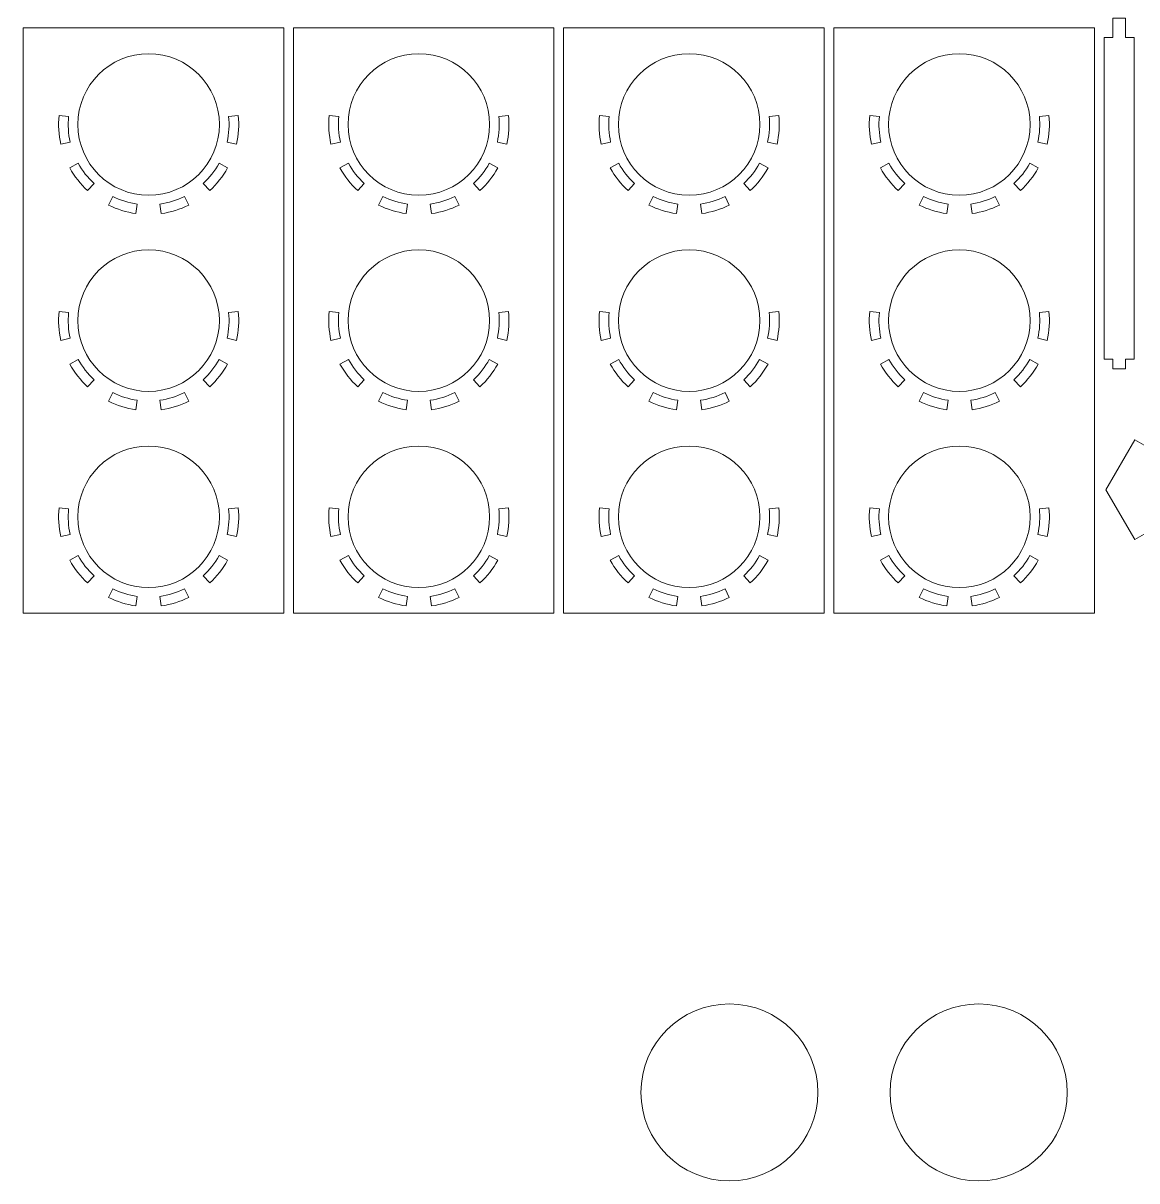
# Model space of a CAD drawing. Header units: millimetres. Extents: x -297 to 399, y -331 to 222.
# Drawn here: x -297 to 49.2, y -330.8 to 29.1 of the extents above; entities that cross this region are included whole.
import ezdxf

# ---------------------------------------------------------------- set-up
doc = ezdxf.new("R2010")
doc.units = ezdxf.units.MM
doc.header["$MEASUREMENT"] = 0
doc.layers.add('Layer 1', color=7, linetype='Continuous')

msp = doc.modelspace()

# ---------------------------------------------------------------- linework, layer by layer
at = {"layer": 'Layer 1', "color": 240, "lineweight": 20}
msp.add_ellipse((-77.4699, -303.3381), major_axis=(0, 27.5), ratio=1, dxfattribs=at)
at = {"layer": 'Layer 1', "color": 2, "lineweight": 20}
msp.add_ellipse((0, -303.3381), major_axis=(0, 27.5), ratio=1, dxfattribs=at)
at = {"layer": 'Layer 1', "color": 250, "lineweight": 20}
for points, knots in [([(48.3552, -75.3594), (48.3552, -75.3594), (48.3552, 24.6406), (48.3552, 24.6406), (48.3552, 24.6406), (48.3552, 24.6406), (45.6762, 24.6406), (45.6762, 24.6406), (45.6762, 24.6406), (45.6762, 24.6406), (45.6762, 30.6406), (45.6762, 30.6406), (45.6762, 30.6406), (45.6762, 30.6406), (41.6762, 30.6406), (41.6762, 30.6406), (41.6762, 30.6406), (41.6762, 30.6406), (41.6762, 24.6406), (41.6762, 24.6406), (41.6762, 24.6406), (41.6762, 24.6406), (38.9972, 24.6406), (38.9972, 24.6406), (38.9972, 24.6406), (38.9972, 24.6406), (38.9972, -75.3594), (38.9972, -75.3594), (38.9972, -75.3594), (38.9972, -75.3594), (41.6762, -75.3594), (41.6762, -75.3594), (41.6762, -75.3594), (41.6762, -75.3594), (41.6762, -78.3594), (41.6762, -78.3594), (41.6762, -78.3594), (41.6762, -78.3594), (45.6762, -78.3594), (45.6762, -78.3594), (45.6762, -78.3594), (45.6762, -78.3594), (45.6762, -75.3594), (45.6762, -75.3594), (45.6762, -75.3594), (45.6762, -75.3594), (48.3552, -75.3594), (48.3552, -75.3594)], [0, 0, 0, 0, 0.07692308, 0.07692308, 0.07692308, 0.07692308, 0.15384615, 0.15384615, 0.15384615, 0.15384615, 0.23076923, 0.23076923, 0.23076923, 0.23076923, 0.30769231, 0.30769231, 0.30769231, 0.30769231, 0.38461538, 0.38461538, 0.38461538, 0.38461538, 0.46153846, 0.46153846, 0.46153846, 0.46153846, 0.53846154, 0.53846154, 0.53846154, 0.53846154, 0.61538462, 0.61538462, 0.61538462, 0.61538462, 0.69230769, 0.69230769, 0.69230769, 0.69230769, 0.76923077, 0.76923077, 0.76923077, 0.76923077, 0.84615385, 0.84615385, 0.84615385, 0.84615385, 1, 1, 1, 1]), ([(-297.0028, 27.6406), (-297.0028, 27.6406), (-297.0028, -154.3594), (-297.0028, -154.3594), (-297.0028, -154.3594), (-297.0028, -154.3594), (-216.0028, -154.3594), (-216.0028, -154.3594), (-216.0028, -154.3594), (-216.0028, -154.3594), (-216.0028, 27.6406), (-216.0028, 27.6406), (-216.0028, 27.6406), (-216.0028, 27.6406), (-297.0028, 27.6406), (-297.0028, 27.6406)], [0, 0, 0, 0, 0.2, 0.2, 0.2, 0.2, 0.4, 0.4, 0.4, 0.4, 0.6, 0.6, 0.6, 0.6, 1, 1, 1, 1]), ([(-213.0028, 27.6406), (-213.0028, 27.6406), (-213.0028, -154.3594), (-213.0028, -154.3594), (-213.0028, -154.3594), (-213.0028, -154.3594), (-132.0028, -154.3594), (-132.0028, -154.3594), (-132.0028, -154.3594), (-132.0028, -154.3594), (-132.0028, 27.6406), (-132.0028, 27.6406), (-132.0028, 27.6406), (-132.0028, 27.6406), (-213.0028, 27.6406), (-213.0028, 27.6406)], [0, 0, 0, 0, 0.2, 0.2, 0.2, 0.2, 0.4, 0.4, 0.4, 0.4, 0.6, 0.6, 0.6, 0.6, 1, 1, 1, 1]), ([(-129.0028, 27.6406), (-129.0028, 27.6406), (-129.0028, -154.3594), (-129.0028, -154.3594), (-129.0028, -154.3594), (-129.0028, -154.3594), (-48.0028, -154.3594), (-48.0028, -154.3594), (-48.0028, -154.3594), (-48.0028, -154.3594), (-48.0028, 27.6406), (-48.0028, 27.6406), (-48.0028, 27.6406), (-48.0028, 27.6406), (-129.0028, 27.6406), (-129.0028, 27.6406)], [0, 0, 0, 0, 0.2, 0.2, 0.2, 0.2, 0.4, 0.4, 0.4, 0.4, 0.6, 0.6, 0.6, 0.6, 1, 1, 1, 1]), ([(-45.0028, 27.6406), (-45.0028, 27.6406), (-45.0028, -154.3594), (-45.0028, -154.3594), (-45.0028, -154.3594), (-45.0028, -154.3594), (35.9972, -154.3594), (35.9972, -154.3594), (35.9972, -154.3594), (35.9972, -154.3594), (35.9972, 27.6406), (35.9972, 27.6406), (35.9972, 27.6406), (35.9972, 27.6406), (-45.0028, 27.6406), (-45.0028, 27.6406)], [0, 0, 0, 0, 0.2, 0.2, 0.2, 0.2, 0.4, 0.4, 0.4, 0.4, 0.6, 0.6, 0.6, 0.6, 1, 1, 1, 1]), ([(-258.0029, -24.3594), (-270.1531, -24.3594), (-280.0028, -14.5096), (-280.0028, -2.3593), (-280.0028, -2.3593), (-280.0028, 9.7909), (-270.153, 19.6406), (-258.0028, 19.6406), (-258.0028, 19.6406), (-245.8525, 19.6406), (-236.0028, 9.7909), (-236.0028, -2.3595), (-236.0028, -2.3595), (-236.0029, -14.5098), (-245.8526, -24.3594), (-258.0029, -24.3594)], [0, 0, 0, 0, 0.2, 0.2, 0.2, 0.2, 0.4, 0.4, 0.4, 0.4, 0.6, 0.6, 0.6, 0.6, 1, 1, 1, 1]), ([(-174.0029, -24.3594), (-186.1531, -24.3594), (-196.0028, -14.5096), (-196.0028, -2.3593), (-196.0028, -2.3593), (-196.0028, 9.7909), (-186.153, 19.6406), (-174.0028, 19.6406), (-174.0028, 19.6406), (-161.8525, 19.6406), (-152.0028, 9.7909), (-152.0028, -2.3595), (-152.0028, -2.3595), (-152.0029, -14.5098), (-161.8526, -24.3594), (-174.0029, -24.3594)], [0, 0, 0, 0, 0.2, 0.2, 0.2, 0.2, 0.4, 0.4, 0.4, 0.4, 0.6, 0.6, 0.6, 0.6, 1, 1, 1, 1]), ([(-90.0029, -24.3594), (-102.1531, -24.3594), (-112.0028, -14.5096), (-112.0028, -2.3593), (-112.0028, -2.3593), (-112.0028, 9.7909), (-102.153, 19.6406), (-90.0028, 19.6406), (-90.0028, 19.6406), (-77.8525, 19.6406), (-68.0028, 9.7909), (-68.0028, -2.3595), (-68.0028, -2.3595), (-68.0029, -14.5098), (-77.8526, -24.3594), (-90.0029, -24.3594)], [0, 0, 0, 0, 0.2, 0.2, 0.2, 0.2, 0.4, 0.4, 0.4, 0.4, 0.6, 0.6, 0.6, 0.6, 1, 1, 1, 1]), ([(-6.0029, -24.3594), (-18.1531, -24.3594), (-28.0028, -14.5096), (-28.0028, -2.3593), (-28.0028, -2.3593), (-28.0028, 9.7909), (-18.153, 19.6406), (-6.0028, 19.6406), (-6.0028, 19.6406), (6.1475, 19.6406), (15.9972, 9.7909), (15.9972, -2.3595), (15.9972, -2.3595), (15.9971, -14.5098), (6.1474, -24.3594), (-6.0029, -24.3594)], [0, 0, 0, 0, 0.2, 0.2, 0.2, 0.2, 0.4, 0.4, 0.4, 0.4, 0.6, 0.6, 0.6, 0.6, 1, 1, 1, 1]), ([(-282.3936, -7.8448), (-282.3936, -7.8448), (-285.3205, -8.503), (-285.3205, -8.503), (-285.3205, -8.503), (-285.9801, -5.5702), (-286.1631, -2.5504), (-285.8624, 0.4406), (-285.8624, 0.4406), (-285.8624, 0.4406), (-282.8775, 0.1406), (-282.8775, 0.1406), (-282.8775, 0.1406), (-283.1459, -2.5299), (-282.9825, -5.2262), (-282.3936, -7.8448)], [0, 0, 0, 0, 0.2, 0.2, 0.2, 0.2, 0.4, 0.4, 0.4, 0.4, 0.6, 0.6, 0.6, 0.6, 1, 1, 1, 1]), ([(-233.612, -7.8448), (-233.0231, -5.2262), (-232.8597, -2.53), (-233.1281, 0.1406), (-233.1281, 0.1406), (-233.1281, 0.1406), (-230.1431, 0.4405), (-230.1431, 0.4405), (-230.1431, 0.4405), (-229.8426, -2.5505), (-230.0256, -5.5703), (-230.6851, -8.503), (-230.6851, -8.503), (-230.6851, -8.503), (-233.612, -7.8448), (-233.612, -7.8448)], [0, 0, 0, 0, 0.2, 0.2, 0.2, 0.2, 0.4, 0.4, 0.4, 0.4, 0.6, 0.6, 0.6, 0.6, 1, 1, 1, 1]), ([(-198.3936, -7.8448), (-198.3936, -7.8448), (-201.3205, -8.503), (-201.3205, -8.503), (-201.3205, -8.503), (-201.9801, -5.5702), (-202.1631, -2.5504), (-201.8624, 0.4406), (-201.8624, 0.4406), (-201.8624, 0.4406), (-198.8775, 0.1406), (-198.8775, 0.1406), (-198.8775, 0.1406), (-199.1459, -2.5299), (-198.9825, -5.2262), (-198.3936, -7.8448)], [0, 0, 0, 0, 0.2, 0.2, 0.2, 0.2, 0.4, 0.4, 0.4, 0.4, 0.6, 0.6, 0.6, 0.6, 1, 1, 1, 1]), ([(-149.612, -7.8448), (-149.0231, -5.2262), (-148.8597, -2.53), (-149.1281, 0.1406), (-149.1281, 0.1406), (-149.1281, 0.1406), (-146.1431, 0.4405), (-146.1431, 0.4405), (-146.1431, 0.4405), (-145.8426, -2.5505), (-146.0256, -5.5703), (-146.6851, -8.503), (-146.6851, -8.503), (-146.6851, -8.503), (-149.612, -7.8448), (-149.612, -7.8448)], [0, 0, 0, 0, 0.2, 0.2, 0.2, 0.2, 0.4, 0.4, 0.4, 0.4, 0.6, 0.6, 0.6, 0.6, 1, 1, 1, 1]), ([(-114.3936, -7.8448), (-114.3936, -7.8448), (-117.3205, -8.503), (-117.3205, -8.503), (-117.3205, -8.503), (-117.9801, -5.5702), (-118.1631, -2.5504), (-117.8624, 0.4406), (-117.8624, 0.4406), (-117.8624, 0.4406), (-114.8775, 0.1406), (-114.8775, 0.1406), (-114.8775, 0.1406), (-115.1459, -2.5299), (-114.9825, -5.2262), (-114.3936, -7.8448)], [0, 0, 0, 0, 0.2, 0.2, 0.2, 0.2, 0.4, 0.4, 0.4, 0.4, 0.6, 0.6, 0.6, 0.6, 1, 1, 1, 1]), ([(-65.612, -7.8448), (-65.0231, -5.2262), (-64.8597, -2.53), (-65.1281, 0.1406), (-65.1281, 0.1406), (-65.1281, 0.1406), (-62.1431, 0.4405), (-62.1431, 0.4405), (-62.1431, 0.4405), (-61.8426, -2.5505), (-62.0256, -5.5703), (-62.6851, -8.503), (-62.6851, -8.503), (-62.6851, -8.503), (-65.612, -7.8448), (-65.612, -7.8448)], [0, 0, 0, 0, 0.2, 0.2, 0.2, 0.2, 0.4, 0.4, 0.4, 0.4, 0.6, 0.6, 0.6, 0.6, 1, 1, 1, 1]), ([(-30.3936, -7.8448), (-30.3936, -7.8448), (-33.3205, -8.503), (-33.3205, -8.503), (-33.3205, -8.503), (-33.9801, -5.5702), (-34.1631, -2.5504), (-33.8624, 0.4406), (-33.8624, 0.4406), (-33.8624, 0.4406), (-30.8775, 0.1406), (-30.8775, 0.1406), (-30.8775, 0.1406), (-31.1459, -2.5299), (-30.9825, -5.2262), (-30.3936, -7.8448)], [0, 0, 0, 0, 0.2, 0.2, 0.2, 0.2, 0.4, 0.4, 0.4, 0.4, 0.6, 0.6, 0.6, 0.6, 1, 1, 1, 1]), ([(18.388, -7.8448), (18.9769, -5.2262), (19.1403, -2.53), (18.8719, 0.1406), (18.8719, 0.1406), (18.8719, 0.1406), (21.8569, 0.4405), (21.8569, 0.4405), (21.8569, 0.4405), (22.1574, -2.5505), (21.9744, -5.5703), (21.3149, -8.503), (21.3149, -8.503), (21.3149, -8.503), (18.388, -7.8448), (18.388, -7.8448)], [0, 0, 0, 0, 0.2, 0.2, 0.2, 0.2, 0.4, 0.4, 0.4, 0.4, 0.6, 0.6, 0.6, 0.6, 1, 1, 1, 1]), ([(-276.9957, -22.9329), (-279.2045, -20.8938), (-281.0705, -18.5124), (-282.522, -15.8801), (-282.522, -15.8801), (-282.522, -15.8801), (-279.8949, -14.4314), (-279.8949, -14.4314), (-279.8949, -14.4314), (-278.5989, -16.7817), (-276.9329, -18.908), (-274.9608, -20.7286), (-274.9608, -20.7286), (-274.9608, -20.7286), (-276.9957, -22.9329), (-276.9957, -22.9329)], [0, 0, 0, 0, 0.2, 0.2, 0.2, 0.2, 0.4, 0.4, 0.4, 0.4, 0.6, 0.6, 0.6, 0.6, 1, 1, 1, 1]), ([(-239.0099, -22.9329), (-239.0099, -22.9329), (-241.0448, -20.7286), (-241.0448, -20.7286), (-241.0448, -20.7286), (-239.0727, -18.908), (-237.4067, -16.7817), (-236.1107, -14.4314), (-236.1107, -14.4314), (-236.1107, -14.4314), (-233.4836, -15.8801), (-233.4836, -15.8801), (-233.4836, -15.8801), (-234.9351, -18.5124), (-236.8011, -20.8938), (-239.0099, -22.9329)], [0, 0, 0, 0, 0.2, 0.2, 0.2, 0.2, 0.4, 0.4, 0.4, 0.4, 0.6, 0.6, 0.6, 0.6, 1, 1, 1, 1]), ([(-192.9957, -22.9329), (-195.2045, -20.8938), (-197.0705, -18.5124), (-198.522, -15.8801), (-198.522, -15.8801), (-198.522, -15.8801), (-195.8949, -14.4314), (-195.8949, -14.4314), (-195.8949, -14.4314), (-194.5989, -16.7817), (-192.9329, -18.908), (-190.9608, -20.7286), (-190.9608, -20.7286), (-190.9608, -20.7286), (-192.9957, -22.9329), (-192.9957, -22.9329)], [0, 0, 0, 0, 0.2, 0.2, 0.2, 0.2, 0.4, 0.4, 0.4, 0.4, 0.6, 0.6, 0.6, 0.6, 1, 1, 1, 1]), ([(-155.0099, -22.9329), (-155.0099, -22.9329), (-157.0448, -20.7286), (-157.0448, -20.7286), (-157.0448, -20.7286), (-155.0727, -18.908), (-153.4067, -16.7817), (-152.1107, -14.4314), (-152.1107, -14.4314), (-152.1107, -14.4314), (-149.4836, -15.8801), (-149.4836, -15.8801), (-149.4836, -15.8801), (-150.9351, -18.5124), (-152.8011, -20.8938), (-155.0099, -22.9329)], [0, 0, 0, 0, 0.2, 0.2, 0.2, 0.2, 0.4, 0.4, 0.4, 0.4, 0.6, 0.6, 0.6, 0.6, 1, 1, 1, 1]), ([(-108.9957, -22.9329), (-111.2045, -20.8938), (-113.0705, -18.5124), (-114.522, -15.8801), (-114.522, -15.8801), (-114.522, -15.8801), (-111.8949, -14.4314), (-111.8949, -14.4314), (-111.8949, -14.4314), (-110.5989, -16.7817), (-108.9329, -18.908), (-106.9608, -20.7286), (-106.9608, -20.7286), (-106.9608, -20.7286), (-108.9957, -22.9329), (-108.9957, -22.9329)], [0, 0, 0, 0, 0.2, 0.2, 0.2, 0.2, 0.4, 0.4, 0.4, 0.4, 0.6, 0.6, 0.6, 0.6, 1, 1, 1, 1]), ([(-71.0099, -22.9329), (-71.0099, -22.9329), (-73.0448, -20.7286), (-73.0448, -20.7286), (-73.0448, -20.7286), (-71.0727, -18.908), (-69.4067, -16.7817), (-68.1107, -14.4314), (-68.1107, -14.4314), (-68.1107, -14.4314), (-65.4836, -15.8801), (-65.4836, -15.8801), (-65.4836, -15.8801), (-66.9351, -18.5124), (-68.8011, -20.8938), (-71.0099, -22.9329)], [0, 0, 0, 0, 0.2, 0.2, 0.2, 0.2, 0.4, 0.4, 0.4, 0.4, 0.6, 0.6, 0.6, 0.6, 1, 1, 1, 1]), ([(-24.9957, -22.9329), (-27.2045, -20.8938), (-29.0705, -18.5124), (-30.522, -15.8801), (-30.522, -15.8801), (-30.522, -15.8801), (-27.8949, -14.4314), (-27.8949, -14.4314), (-27.8949, -14.4314), (-26.5989, -16.7817), (-24.9329, -18.908), (-22.9608, -20.7286), (-22.9608, -20.7286), (-22.9608, -20.7286), (-24.9957, -22.9329), (-24.9957, -22.9329)], [0, 0, 0, 0, 0.2, 0.2, 0.2, 0.2, 0.4, 0.4, 0.4, 0.4, 0.6, 0.6, 0.6, 0.6, 1, 1, 1, 1]), ([(12.9901, -22.9329), (12.9901, -22.9329), (10.9552, -20.7286), (10.9552, -20.7286), (10.9552, -20.7286), (12.9273, -18.908), (14.5933, -16.7817), (15.8893, -14.4314), (15.8893, -14.4314), (15.8893, -14.4314), (18.5164, -15.8801), (18.5164, -15.8801), (18.5164, -15.8801), (17.0649, -18.5124), (15.1989, -20.8938), (12.9901, -22.9329)], [0, 0, 0, 0, 0.2, 0.2, 0.2, 0.2, 0.4, 0.4, 0.4, 0.4, 0.6, 0.6, 0.6, 0.6, 1, 1, 1, 1]), ([(-261.9478, -30.0801), (-264.9239, -29.6566), (-267.8123, -28.7566), (-270.5022, -27.4147), (-270.5022, -27.4147), (-270.5022, -27.4147), (-269.163, -24.7302), (-269.163, -24.7302), (-269.163, -24.7302), (-266.7613, -25.9283), (-264.1823, -26.7319), (-261.5251, -27.11), (-261.5251, -27.11), (-261.5251, -27.11), (-261.9478, -30.0801), (-261.9478, -30.0801)], [0, 0, 0, 0, 0.2, 0.2, 0.2, 0.2, 0.4, 0.4, 0.4, 0.4, 0.6, 0.6, 0.6, 0.6, 1, 1, 1, 1]), ([(-245.5034, -27.4147), (-248.1933, -28.7566), (-251.0817, -29.6566), (-254.0578, -30.0801), (-254.0578, -30.0801), (-254.0578, -30.0801), (-254.4805, -27.11), (-254.4805, -27.11), (-254.4805, -27.11), (-251.8233, -26.7319), (-249.2443, -25.9283), (-246.8426, -24.7302), (-246.8426, -24.7302), (-246.8426, -24.7302), (-245.5034, -27.4147), (-245.5034, -27.4147)], [0, 0, 0, 0, 0.2, 0.2, 0.2, 0.2, 0.4, 0.4, 0.4, 0.4, 0.6, 0.6, 0.6, 0.6, 1, 1, 1, 1]), ([(-177.9478, -30.0801), (-180.9239, -29.6566), (-183.8123, -28.7566), (-186.5022, -27.4147), (-186.5022, -27.4147), (-186.5022, -27.4147), (-185.163, -24.7302), (-185.163, -24.7302), (-185.163, -24.7302), (-182.7613, -25.9283), (-180.1823, -26.7319), (-177.5251, -27.11), (-177.5251, -27.11), (-177.5251, -27.11), (-177.9478, -30.0801), (-177.9478, -30.0801)], [0, 0, 0, 0, 0.2, 0.2, 0.2, 0.2, 0.4, 0.4, 0.4, 0.4, 0.6, 0.6, 0.6, 0.6, 1, 1, 1, 1]), ([(-161.5034, -27.4147), (-164.1933, -28.7566), (-167.0817, -29.6566), (-170.0578, -30.0801), (-170.0578, -30.0801), (-170.0578, -30.0801), (-170.4805, -27.11), (-170.4805, -27.11), (-170.4805, -27.11), (-167.8233, -26.7319), (-165.2443, -25.9283), (-162.8426, -24.7302), (-162.8426, -24.7302), (-162.8426, -24.7302), (-161.5034, -27.4147), (-161.5034, -27.4147)], [0, 0, 0, 0, 0.2, 0.2, 0.2, 0.2, 0.4, 0.4, 0.4, 0.4, 0.6, 0.6, 0.6, 0.6, 1, 1, 1, 1]), ([(-93.9478, -30.0801), (-96.9239, -29.6566), (-99.8123, -28.7566), (-102.5022, -27.4147), (-102.5022, -27.4147), (-102.5022, -27.4147), (-101.163, -24.7302), (-101.163, -24.7302), (-101.163, -24.7302), (-98.7613, -25.9283), (-96.1823, -26.7319), (-93.5251, -27.11), (-93.5251, -27.11), (-93.5251, -27.11), (-93.9478, -30.0801), (-93.9478, -30.0801)], [0, 0, 0, 0, 0.2, 0.2, 0.2, 0.2, 0.4, 0.4, 0.4, 0.4, 0.6, 0.6, 0.6, 0.6, 1, 1, 1, 1]), ([(-77.5034, -27.4147), (-80.1933, -28.7566), (-83.0817, -29.6566), (-86.0578, -30.0801), (-86.0578, -30.0801), (-86.0578, -30.0801), (-86.4805, -27.11), (-86.4805, -27.11), (-86.4805, -27.11), (-83.8233, -26.7319), (-81.2443, -25.9283), (-78.8426, -24.7302), (-78.8426, -24.7302), (-78.8426, -24.7302), (-77.5034, -27.4147), (-77.5034, -27.4147)], [0, 0, 0, 0, 0.2, 0.2, 0.2, 0.2, 0.4, 0.4, 0.4, 0.4, 0.6, 0.6, 0.6, 0.6, 1, 1, 1, 1]), ([(-9.9478, -30.0801), (-12.9239, -29.6566), (-15.8123, -28.7566), (-18.5022, -27.4147), (-18.5022, -27.4147), (-18.5022, -27.4147), (-17.163, -24.7302), (-17.163, -24.7302), (-17.163, -24.7302), (-14.7613, -25.9283), (-12.1823, -26.7319), (-9.5251, -27.11), (-9.5251, -27.11), (-9.5251, -27.11), (-9.9478, -30.0801), (-9.9478, -30.0801)], [0, 0, 0, 0, 0.2, 0.2, 0.2, 0.2, 0.4, 0.4, 0.4, 0.4, 0.6, 0.6, 0.6, 0.6, 1, 1, 1, 1]), ([(6.4966, -27.4147), (3.8067, -28.7566), (0.9183, -29.6566), (-2.0578, -30.0801), (-2.0578, -30.0801), (-2.0578, -30.0801), (-2.4805, -27.11), (-2.4805, -27.11), (-2.4805, -27.11), (0.1767, -26.7319), (2.7557, -25.9283), (5.1574, -24.7302), (5.1574, -24.7302), (5.1574, -24.7302), (6.4966, -27.4147), (6.4966, -27.4147)], [0, 0, 0, 0, 0.2, 0.2, 0.2, 0.2, 0.4, 0.4, 0.4, 0.4, 0.6, 0.6, 0.6, 0.6, 1, 1, 1, 1]), ([(-280.0028, -63.3593), (-280.0028, -51.2091), (-270.153, -41.3594), (-258.0028, -41.3594), (-258.0028, -41.3594), (-245.8525, -41.3594), (-236.0028, -51.2091), (-236.0028, -63.3595), (-236.0028, -63.3595), (-236.0029, -75.5098), (-245.8526, -85.3594), (-258.0029, -85.3594), (-258.0029, -85.3594), (-270.1531, -85.3594), (-280.0028, -75.5096), (-280.0028, -63.3593)], [0, 0, 0, 0, 0.2, 0.2, 0.2, 0.2, 0.4, 0.4, 0.4, 0.4, 0.6, 0.6, 0.6, 0.6, 1, 1, 1, 1]), ([(-196.0028, -63.3593), (-196.0028, -51.2091), (-186.153, -41.3594), (-174.0028, -41.3594), (-174.0028, -41.3594), (-161.8525, -41.3594), (-152.0028, -51.2091), (-152.0028, -63.3595), (-152.0028, -63.3595), (-152.0029, -75.5098), (-161.8526, -85.3594), (-174.0029, -85.3594), (-174.0029, -85.3594), (-186.1531, -85.3594), (-196.0028, -75.5096), (-196.0028, -63.3593)], [0, 0, 0, 0, 0.2, 0.2, 0.2, 0.2, 0.4, 0.4, 0.4, 0.4, 0.6, 0.6, 0.6, 0.6, 1, 1, 1, 1]), ([(-112.0028, -63.3593), (-112.0028, -51.2091), (-102.153, -41.3594), (-90.0028, -41.3594), (-90.0028, -41.3594), (-77.8525, -41.3594), (-68.0028, -51.2091), (-68.0028, -63.3595), (-68.0028, -63.3595), (-68.0029, -75.5098), (-77.8526, -85.3594), (-90.0029, -85.3594), (-90.0029, -85.3594), (-102.1531, -85.3594), (-112.0028, -75.5096), (-112.0028, -63.3593)], [0, 0, 0, 0, 0.2, 0.2, 0.2, 0.2, 0.4, 0.4, 0.4, 0.4, 0.6, 0.6, 0.6, 0.6, 1, 1, 1, 1]), ([(-28.0028, -63.3593), (-28.0028, -51.2091), (-18.153, -41.3594), (-6.0028, -41.3594), (-6.0028, -41.3594), (6.1475, -41.3594), (15.9972, -51.2091), (15.9972, -63.3595), (15.9972, -63.3595), (15.9971, -75.5098), (6.1474, -85.3594), (-6.0029, -85.3594), (-6.0029, -85.3594), (-18.1531, -85.3594), (-28.0028, -75.5096), (-28.0028, -63.3593)], [0, 0, 0, 0, 0.2, 0.2, 0.2, 0.2, 0.4, 0.4, 0.4, 0.4, 0.6, 0.6, 0.6, 0.6, 1, 1, 1, 1]), ([(-285.8624, -60.5594), (-285.8624, -60.5594), (-282.8775, -60.8594), (-282.8775, -60.8594), (-282.8775, -60.8594), (-283.1459, -63.5299), (-282.9825, -66.2262), (-282.3936, -68.8448), (-282.3936, -68.8448), (-282.3936, -68.8448), (-285.3205, -69.503), (-285.3205, -69.503), (-285.3205, -69.503), (-285.9801, -66.5702), (-286.1631, -63.5504), (-285.8624, -60.5594)], [0, 0, 0, 0, 0.2, 0.2, 0.2, 0.2, 0.4, 0.4, 0.4, 0.4, 0.6, 0.6, 0.6, 0.6, 1, 1, 1, 1]), ([(-233.612, -68.8448), (-233.0231, -66.2262), (-232.8597, -63.53), (-233.1281, -60.8594), (-233.1281, -60.8594), (-233.1281, -60.8594), (-230.1431, -60.5595), (-230.1431, -60.5595), (-230.1431, -60.5595), (-229.8426, -63.5505), (-230.0256, -66.5703), (-230.6851, -69.503), (-230.6851, -69.503), (-230.6851, -69.503), (-233.612, -68.8448), (-233.612, -68.8448)], [0, 0, 0, 0, 0.2, 0.2, 0.2, 0.2, 0.4, 0.4, 0.4, 0.4, 0.6, 0.6, 0.6, 0.6, 1, 1, 1, 1]), ([(-201.8624, -60.5594), (-201.8624, -60.5594), (-198.8775, -60.8594), (-198.8775, -60.8594), (-198.8775, -60.8594), (-199.1459, -63.5299), (-198.9825, -66.2262), (-198.3936, -68.8448), (-198.3936, -68.8448), (-198.3936, -68.8448), (-201.3205, -69.503), (-201.3205, -69.503), (-201.3205, -69.503), (-201.9801, -66.5702), (-202.1631, -63.5504), (-201.8624, -60.5594)], [0, 0, 0, 0, 0.2, 0.2, 0.2, 0.2, 0.4, 0.4, 0.4, 0.4, 0.6, 0.6, 0.6, 0.6, 1, 1, 1, 1]), ([(-149.612, -68.8448), (-149.0231, -66.2262), (-148.8597, -63.53), (-149.1281, -60.8594), (-149.1281, -60.8594), (-149.1281, -60.8594), (-146.1431, -60.5595), (-146.1431, -60.5595), (-146.1431, -60.5595), (-145.8426, -63.5505), (-146.0256, -66.5703), (-146.6851, -69.503), (-146.6851, -69.503), (-146.6851, -69.503), (-149.612, -68.8448), (-149.612, -68.8448)], [0, 0, 0, 0, 0.2, 0.2, 0.2, 0.2, 0.4, 0.4, 0.4, 0.4, 0.6, 0.6, 0.6, 0.6, 1, 1, 1, 1]), ([(-117.8624, -60.5594), (-117.8624, -60.5594), (-114.8775, -60.8594), (-114.8775, -60.8594), (-114.8775, -60.8594), (-115.1459, -63.5299), (-114.9825, -66.2262), (-114.3936, -68.8448), (-114.3936, -68.8448), (-114.3936, -68.8448), (-117.3205, -69.503), (-117.3205, -69.503), (-117.3205, -69.503), (-117.9801, -66.5702), (-118.1631, -63.5504), (-117.8624, -60.5594)], [0, 0, 0, 0, 0.2, 0.2, 0.2, 0.2, 0.4, 0.4, 0.4, 0.4, 0.6, 0.6, 0.6, 0.6, 1, 1, 1, 1]), ([(-65.612, -68.8448), (-65.0231, -66.2262), (-64.8597, -63.53), (-65.1281, -60.8594), (-65.1281, -60.8594), (-65.1281, -60.8594), (-62.1431, -60.5595), (-62.1431, -60.5595), (-62.1431, -60.5595), (-61.8426, -63.5505), (-62.0256, -66.5703), (-62.6851, -69.503), (-62.6851, -69.503), (-62.6851, -69.503), (-65.612, -68.8448), (-65.612, -68.8448)], [0, 0, 0, 0, 0.2, 0.2, 0.2, 0.2, 0.4, 0.4, 0.4, 0.4, 0.6, 0.6, 0.6, 0.6, 1, 1, 1, 1]), ([(-33.8624, -60.5594), (-33.8624, -60.5594), (-30.8775, -60.8594), (-30.8775, -60.8594), (-30.8775, -60.8594), (-31.1459, -63.5299), (-30.9825, -66.2262), (-30.3936, -68.8448), (-30.3936, -68.8448), (-30.3936, -68.8448), (-33.3205, -69.503), (-33.3205, -69.503), (-33.3205, -69.503), (-33.9801, -66.5702), (-34.1631, -63.5504), (-33.8624, -60.5594)], [0, 0, 0, 0, 0.2, 0.2, 0.2, 0.2, 0.4, 0.4, 0.4, 0.4, 0.6, 0.6, 0.6, 0.6, 1, 1, 1, 1]), ([(18.388, -68.8448), (18.9769, -66.2262), (19.1403, -63.53), (18.8719, -60.8594), (18.8719, -60.8594), (18.8719, -60.8594), (21.8569, -60.5595), (21.8569, -60.5595), (21.8569, -60.5595), (22.1574, -63.5505), (21.9744, -66.5703), (21.3149, -69.503), (21.3149, -69.503), (21.3149, -69.503), (18.388, -68.8448), (18.388, -68.8448)], [0, 0, 0, 0, 0.2, 0.2, 0.2, 0.2, 0.4, 0.4, 0.4, 0.4, 0.6, 0.6, 0.6, 0.6, 1, 1, 1, 1]), ([(-282.522, -76.8801), (-282.522, -76.8801), (-279.8949, -75.4314), (-279.8949, -75.4314), (-279.8949, -75.4314), (-278.5989, -77.7817), (-276.9329, -79.908), (-274.9608, -81.7286), (-274.9608, -81.7286), (-274.9608, -81.7286), (-276.9957, -83.9329), (-276.9957, -83.9329), (-276.9957, -83.9329), (-279.2045, -81.8938), (-281.0705, -79.5124), (-282.522, -76.8801)], [0, 0, 0, 0, 0.2, 0.2, 0.2, 0.2, 0.4, 0.4, 0.4, 0.4, 0.6, 0.6, 0.6, 0.6, 1, 1, 1, 1]), ([(-239.0099, -83.9329), (-239.0099, -83.9329), (-241.0448, -81.7286), (-241.0448, -81.7286), (-241.0448, -81.7286), (-239.0727, -79.908), (-237.4067, -77.7817), (-236.1107, -75.4314), (-236.1107, -75.4314), (-236.1107, -75.4314), (-233.4836, -76.8801), (-233.4836, -76.8801), (-233.4836, -76.8801), (-234.9351, -79.5124), (-236.8011, -81.8938), (-239.0099, -83.9329)], [0, 0, 0, 0, 0.2, 0.2, 0.2, 0.2, 0.4, 0.4, 0.4, 0.4, 0.6, 0.6, 0.6, 0.6, 1, 1, 1, 1]), ([(-198.522, -76.8801), (-198.522, -76.8801), (-195.8949, -75.4314), (-195.8949, -75.4314), (-195.8949, -75.4314), (-194.5989, -77.7817), (-192.9329, -79.908), (-190.9608, -81.7286), (-190.9608, -81.7286), (-190.9608, -81.7286), (-192.9957, -83.9329), (-192.9957, -83.9329), (-192.9957, -83.9329), (-195.2045, -81.8938), (-197.0705, -79.5124), (-198.522, -76.8801)], [0, 0, 0, 0, 0.2, 0.2, 0.2, 0.2, 0.4, 0.4, 0.4, 0.4, 0.6, 0.6, 0.6, 0.6, 1, 1, 1, 1]), ([(-155.0099, -83.9329), (-155.0099, -83.9329), (-157.0448, -81.7286), (-157.0448, -81.7286), (-157.0448, -81.7286), (-155.0727, -79.908), (-153.4067, -77.7817), (-152.1107, -75.4314), (-152.1107, -75.4314), (-152.1107, -75.4314), (-149.4836, -76.8801), (-149.4836, -76.8801), (-149.4836, -76.8801), (-150.9351, -79.5124), (-152.8011, -81.8938), (-155.0099, -83.9329)], [0, 0, 0, 0, 0.2, 0.2, 0.2, 0.2, 0.4, 0.4, 0.4, 0.4, 0.6, 0.6, 0.6, 0.6, 1, 1, 1, 1]), ([(-114.522, -76.8801), (-114.522, -76.8801), (-111.8949, -75.4314), (-111.8949, -75.4314), (-111.8949, -75.4314), (-110.5989, -77.7817), (-108.9329, -79.908), (-106.9608, -81.7286), (-106.9608, -81.7286), (-106.9608, -81.7286), (-108.9957, -83.9329), (-108.9957, -83.9329), (-108.9957, -83.9329), (-111.2045, -81.8938), (-113.0705, -79.5124), (-114.522, -76.8801)], [0, 0, 0, 0, 0.2, 0.2, 0.2, 0.2, 0.4, 0.4, 0.4, 0.4, 0.6, 0.6, 0.6, 0.6, 1, 1, 1, 1]), ([(-71.0099, -83.9329), (-71.0099, -83.9329), (-73.0448, -81.7286), (-73.0448, -81.7286), (-73.0448, -81.7286), (-71.0727, -79.908), (-69.4067, -77.7817), (-68.1107, -75.4314), (-68.1107, -75.4314), (-68.1107, -75.4314), (-65.4836, -76.8801), (-65.4836, -76.8801), (-65.4836, -76.8801), (-66.9351, -79.5124), (-68.8011, -81.8938), (-71.0099, -83.9329)], [0, 0, 0, 0, 0.2, 0.2, 0.2, 0.2, 0.4, 0.4, 0.4, 0.4, 0.6, 0.6, 0.6, 0.6, 1, 1, 1, 1]), ([(-30.522, -76.8801), (-30.522, -76.8801), (-27.8949, -75.4314), (-27.8949, -75.4314), (-27.8949, -75.4314), (-26.5989, -77.7817), (-24.9329, -79.908), (-22.9608, -81.7286), (-22.9608, -81.7286), (-22.9608, -81.7286), (-24.9957, -83.9329), (-24.9957, -83.9329), (-24.9957, -83.9329), (-27.2045, -81.8938), (-29.0705, -79.5124), (-30.522, -76.8801)], [0, 0, 0, 0, 0.2, 0.2, 0.2, 0.2, 0.4, 0.4, 0.4, 0.4, 0.6, 0.6, 0.6, 0.6, 1, 1, 1, 1]), ([(12.9901, -83.9329), (12.9901, -83.9329), (10.9552, -81.7286), (10.9552, -81.7286), (10.9552, -81.7286), (12.9273, -79.908), (14.5933, -77.7817), (15.8893, -75.4314), (15.8893, -75.4314), (15.8893, -75.4314), (18.5164, -76.8801), (18.5164, -76.8801), (18.5164, -76.8801), (17.0649, -79.5124), (15.1989, -81.8938), (12.9901, -83.9329)], [0, 0, 0, 0, 0.2, 0.2, 0.2, 0.2, 0.4, 0.4, 0.4, 0.4, 0.6, 0.6, 0.6, 0.6, 1, 1, 1, 1]), ([(111.2887, -74.5492), (111.2887, -74.5492), (120.2414, -90.0556), (120.2414, -90.0556), (120.2414, -90.0556), (120.2414, -90.0556), (117.3266, -91.7384), (117.3266, -91.7384), (117.3266, -91.7384), (117.3266, -91.7384), (123.3266, -102.1307), (123.3266, -102.1307), (123.3266, -102.1307), (123.3266, -102.1307), (126.2414, -100.4479), (126.2414, -100.4479), (126.2414, -100.4479), (126.2414, -100.4479), (135.194, -115.9543), (135.194, -115.9543), (135.194, -115.9543), (135.194, -115.9543), (126.2414, -131.4607), (126.2414, -131.4607), (126.2414, -131.4607), (126.2414, -131.4607), (123.3266, -129.7779), (123.3266, -129.7779), (123.3266, -129.7779), (123.3266, -129.7779), (117.3266, -140.1702), (117.3266, -140.1702), (117.3266, -140.1702), (117.3266, -140.1702), (120.2414, -141.853), (120.2414, -141.853), (120.2414, -141.853), (120.2414, -141.853), (111.2887, -157.3594), (111.2887, -157.3594), (111.2887, -157.3594), (111.2887, -157.3594), (93.3835, -157.3594), (93.3835, -157.3594), (93.3835, -157.3594), (93.3835, -157.3594), (93.3835, -153.9938), (93.3835, -153.9938), (93.3835, -153.9938), (93.3835, -153.9938), (81.3835, -153.9938), (81.3835, -153.9938), (81.3835, -153.9938), (81.3835, -153.9938), (81.3835, -157.3594), (81.3835, -157.3594), (81.3835, -157.3594), (81.3835, -157.3594), (63.4783, -157.3594), (63.4783, -157.3594), (63.4783, -157.3594), (63.4783, -157.3594), (54.5256, -141.853), (54.5256, -141.853), (54.5256, -141.853), (54.5256, -141.853), (57.4404, -140.1702), (57.4404, -140.1702), (57.4404, -140.1702), (57.4404, -140.1702), (51.4404, -129.7779), (51.4404, -129.7779), (51.4404, -129.7779), (51.4404, -129.7779), (48.5256, -131.4607), (48.5256, -131.4607), (48.5256, -131.4607), (48.5256, -131.4607), (39.573, -115.9543), (39.573, -115.9543), (39.573, -115.9543), (39.573, -115.9543), (48.5256, -100.4479), (48.5256, -100.4479), (48.5256, -100.4479), (48.5256, -100.4479), (51.4404, -102.1307), (51.4404, -102.1307), (51.4404, -102.1307), (51.4404, -102.1307), (57.4404, -91.7384), (57.4404, -91.7384), (57.4404, -91.7384), (57.4404, -91.7384), (54.5256, -90.0556), (54.5256, -90.0556), (54.5256, -90.0556), (54.5256, -90.0556), (63.4783, -74.5492), (63.4783, -74.5492), (63.4783, -74.5492), (63.4783, -74.5492), (81.3835, -74.5492), (81.3835, -74.5492), (81.3835, -74.5492), (81.3835, -74.5492), (81.3835, -77.9148), (81.3835, -77.9148), (81.3835, -77.9148), (81.3835, -77.9148), (93.3835, -77.9148), (93.3835, -77.9148), (93.3835, -77.9148), (93.3835, -77.9148), (93.3835, -74.5492), (93.3835, -74.5492), (93.3835, -74.5492), (93.3835, -74.5492), (111.2887, -74.5492), (111.2887, -74.5492)], [0, 0, 0, 0, 0.03225806, 0.03225806, 0.03225806, 0.03225806, 0.06451613, 0.06451613, 0.06451613, 0.06451613, 0.09677419, 0.09677419, 0.09677419, 0.09677419, 0.12903226, 0.12903226, 0.12903226, 0.12903226, 0.16129032, 0.16129032, 0.16129032, 0.16129032, 0.19354839, 0.19354839, 0.19354839, 0.19354839, 0.22580645, 0.22580645, 0.22580645, 0.22580645, 0.25806452, 0.25806452, 0.25806452, 0.25806452, 0.29032258, 0.29032258, 0.29032258, 0.29032258, 0.32258065, 0.32258065, 0.32258065, 0.32258065, 0.35483871, 0.35483871, 0.35483871, 0.35483871, 0.38709677, 0.38709677, 0.38709677, 0.38709677, 0.41935484, 0.41935484, 0.41935484, 0.41935484, 0.4516129, 0.4516129, 0.4516129, 0.4516129, 0.48387097, 0.48387097, 0.48387097, 0.48387097, 0.51612903, 0.51612903, 0.51612903, 0.51612903, 0.5483871, 0.5483871, 0.5483871, 0.5483871, 0.58064516, 0.58064516, 0.58064516, 0.58064516, 0.61290323, 0.61290323, 0.61290323, 0.61290323, 0.64516129, 0.64516129, 0.64516129, 0.64516129, 0.67741935, 0.67741935, 0.67741935, 0.67741935, 0.70967742, 0.70967742, 0.70967742, 0.70967742, 0.74193548, 0.74193548, 0.74193548, 0.74193548, 0.77419355, 0.77419355, 0.77419355, 0.77419355, 0.80645161, 0.80645161, 0.80645161, 0.80645161, 0.83870968, 0.83870968, 0.83870968, 0.83870968, 0.87096774, 0.87096774, 0.87096774, 0.87096774, 0.90322581, 0.90322581, 0.90322581, 0.90322581, 0.93548387, 0.93548387, 0.93548387, 0.93548387, 1, 1, 1, 1]), ([(-269.163, -85.7302), (-266.7613, -86.9283), (-264.1823, -87.7319), (-261.5251, -88.11), (-261.5251, -88.11), (-261.5251, -88.11), (-261.9478, -91.0801), (-261.9478, -91.0801), (-261.9478, -91.0801), (-264.9239, -90.6566), (-267.8123, -89.7566), (-270.5022, -88.4147), (-270.5022, -88.4147), (-270.5022, -88.4147), (-269.163, -85.7302), (-269.163, -85.7302)], [0, 0, 0, 0, 0.2, 0.2, 0.2, 0.2, 0.4, 0.4, 0.4, 0.4, 0.6, 0.6, 0.6, 0.6, 1, 1, 1, 1]), ([(-254.0578, -91.0801), (-254.0578, -91.0801), (-254.4805, -88.11), (-254.4805, -88.11), (-254.4805, -88.11), (-251.8233, -87.7319), (-249.2443, -86.9283), (-246.8426, -85.7302), (-246.8426, -85.7302), (-246.8426, -85.7302), (-245.5034, -88.4147), (-245.5034, -88.4147), (-245.5034, -88.4147), (-248.1933, -89.7566), (-251.0817, -90.6566), (-254.0578, -91.0801)], [0, 0, 0, 0, 0.2, 0.2, 0.2, 0.2, 0.4, 0.4, 0.4, 0.4, 0.6, 0.6, 0.6, 0.6, 1, 1, 1, 1]), ([(-185.163, -85.7302), (-182.7613, -86.9283), (-180.1823, -87.7319), (-177.5251, -88.11), (-177.5251, -88.11), (-177.5251, -88.11), (-177.9478, -91.0801), (-177.9478, -91.0801), (-177.9478, -91.0801), (-180.9239, -90.6566), (-183.8123, -89.7566), (-186.5022, -88.4147), (-186.5022, -88.4147), (-186.5022, -88.4147), (-185.163, -85.7302), (-185.163, -85.7302)], [0, 0, 0, 0, 0.2, 0.2, 0.2, 0.2, 0.4, 0.4, 0.4, 0.4, 0.6, 0.6, 0.6, 0.6, 1, 1, 1, 1]), ([(-170.0578, -91.0801), (-170.0578, -91.0801), (-170.4805, -88.11), (-170.4805, -88.11), (-170.4805, -88.11), (-167.8233, -87.7319), (-165.2443, -86.9283), (-162.8426, -85.7302), (-162.8426, -85.7302), (-162.8426, -85.7302), (-161.5034, -88.4147), (-161.5034, -88.4147), (-161.5034, -88.4147), (-164.1933, -89.7566), (-167.0817, -90.6566), (-170.0578, -91.0801)], [0, 0, 0, 0, 0.2, 0.2, 0.2, 0.2, 0.4, 0.4, 0.4, 0.4, 0.6, 0.6, 0.6, 0.6, 1, 1, 1, 1]), ([(-101.163, -85.7302), (-98.7613, -86.9283), (-96.1823, -87.7319), (-93.5251, -88.11), (-93.5251, -88.11), (-93.5251, -88.11), (-93.9478, -91.0801), (-93.9478, -91.0801), (-93.9478, -91.0801), (-96.9239, -90.6566), (-99.8123, -89.7566), (-102.5022, -88.4147), (-102.5022, -88.4147), (-102.5022, -88.4147), (-101.163, -85.7302), (-101.163, -85.7302)], [0, 0, 0, 0, 0.2, 0.2, 0.2, 0.2, 0.4, 0.4, 0.4, 0.4, 0.6, 0.6, 0.6, 0.6, 1, 1, 1, 1]), ([(-86.0578, -91.0801), (-86.0578, -91.0801), (-86.4805, -88.11), (-86.4805, -88.11), (-86.4805, -88.11), (-83.8233, -87.7319), (-81.2443, -86.9283), (-78.8426, -85.7302), (-78.8426, -85.7302), (-78.8426, -85.7302), (-77.5034, -88.4147), (-77.5034, -88.4147), (-77.5034, -88.4147), (-80.1933, -89.7566), (-83.0817, -90.6566), (-86.0578, -91.0801)], [0, 0, 0, 0, 0.2, 0.2, 0.2, 0.2, 0.4, 0.4, 0.4, 0.4, 0.6, 0.6, 0.6, 0.6, 1, 1, 1, 1]), ([(-17.163, -85.7302), (-14.7613, -86.9283), (-12.1823, -87.7319), (-9.5251, -88.11), (-9.5251, -88.11), (-9.5251, -88.11), (-9.9478, -91.0801), (-9.9478, -91.0801), (-9.9478, -91.0801), (-12.9239, -90.6566), (-15.8123, -89.7566), (-18.5022, -88.4147), (-18.5022, -88.4147), (-18.5022, -88.4147), (-17.163, -85.7302), (-17.163, -85.7302)], [0, 0, 0, 0, 0.2, 0.2, 0.2, 0.2, 0.4, 0.4, 0.4, 0.4, 0.6, 0.6, 0.6, 0.6, 1, 1, 1, 1]), ([(-2.0578, -91.0801), (-2.0578, -91.0801), (-2.4805, -88.11), (-2.4805, -88.11), (-2.4805, -88.11), (0.1767, -87.7319), (2.7557, -86.9283), (5.1574, -85.7302), (5.1574, -85.7302), (5.1574, -85.7302), (6.4966, -88.4147), (6.4966, -88.4147), (6.4966, -88.4147), (3.8067, -89.7566), (0.9183, -90.6566), (-2.0578, -91.0801)], [0, 0, 0, 0, 0.2, 0.2, 0.2, 0.2, 0.4, 0.4, 0.4, 0.4, 0.6, 0.6, 0.6, 0.6, 1, 1, 1, 1]), ([(-258.0028, -102.3594), (-245.8525, -102.3594), (-236.0028, -112.2091), (-236.0028, -124.3595), (-236.0028, -124.3595), (-236.0029, -136.5098), (-245.8526, -146.3594), (-258.0029, -146.3594), (-258.0029, -146.3594), (-270.1531, -146.3594), (-280.0028, -136.5096), (-280.0028, -124.3593), (-280.0028, -124.3593), (-280.0028, -112.2091), (-270.153, -102.3594), (-258.0028, -102.3594)], [0, 0, 0, 0, 0.2, 0.2, 0.2, 0.2, 0.4, 0.4, 0.4, 0.4, 0.6, 0.6, 0.6, 0.6, 1, 1, 1, 1]), ([(-174.0028, -102.3594), (-161.8525, -102.3594), (-152.0028, -112.2091), (-152.0028, -124.3595), (-152.0028, -124.3595), (-152.0029, -136.5098), (-161.8526, -146.3594), (-174.0029, -146.3594), (-174.0029, -146.3594), (-186.1531, -146.3594), (-196.0028, -136.5096), (-196.0028, -124.3593), (-196.0028, -124.3593), (-196.0028, -112.2091), (-186.153, -102.3594), (-174.0028, -102.3594)], [0, 0, 0, 0, 0.2, 0.2, 0.2, 0.2, 0.4, 0.4, 0.4, 0.4, 0.6, 0.6, 0.6, 0.6, 1, 1, 1, 1]), ([(-90.0028, -102.3594), (-77.8525, -102.3594), (-68.0028, -112.2091), (-68.0028, -124.3595), (-68.0028, -124.3595), (-68.0029, -136.5098), (-77.8526, -146.3594), (-90.0029, -146.3594), (-90.0029, -146.3594), (-102.1531, -146.3594), (-112.0028, -136.5096), (-112.0028, -124.3593), (-112.0028, -124.3593), (-112.0028, -112.2091), (-102.153, -102.3594), (-90.0028, -102.3594)], [0, 0, 0, 0, 0.2, 0.2, 0.2, 0.2, 0.4, 0.4, 0.4, 0.4, 0.6, 0.6, 0.6, 0.6, 1, 1, 1, 1]), ([(-6.0028, -102.3594), (6.1475, -102.3594), (15.9972, -112.2091), (15.9972, -124.3595), (15.9972, -124.3595), (15.9971, -136.5098), (6.1474, -146.3594), (-6.0029, -146.3594), (-6.0029, -146.3594), (-18.1531, -146.3594), (-28.0028, -136.5096), (-28.0028, -124.3593), (-28.0028, -124.3593), (-28.0028, -112.2091), (-18.153, -102.3594), (-6.0028, -102.3594)], [0, 0, 0, 0, 0.2, 0.2, 0.2, 0.2, 0.4, 0.4, 0.4, 0.4, 0.6, 0.6, 0.6, 0.6, 1, 1, 1, 1]), ([(-285.8624, -121.5594), (-285.8624, -121.5594), (-282.8775, -121.8594), (-282.8775, -121.8594), (-282.8775, -121.8594), (-283.1459, -124.5299), (-282.9825, -127.2262), (-282.3936, -129.8448), (-282.3936, -129.8448), (-282.3936, -129.8448), (-285.3205, -130.503), (-285.3205, -130.503), (-285.3205, -130.503), (-285.9801, -127.5702), (-286.1631, -124.5504), (-285.8624, -121.5594)], [0, 0, 0, 0, 0.2, 0.2, 0.2, 0.2, 0.4, 0.4, 0.4, 0.4, 0.6, 0.6, 0.6, 0.6, 1, 1, 1, 1]), ([(-233.612, -129.8448), (-233.0231, -127.2262), (-232.8597, -124.53), (-233.1281, -121.8594), (-233.1281, -121.8594), (-233.1281, -121.8594), (-230.1431, -121.5595), (-230.1431, -121.5595), (-230.1431, -121.5595), (-229.8426, -124.5505), (-230.0256, -127.5703), (-230.6851, -130.503), (-230.6851, -130.503), (-230.6851, -130.503), (-233.612, -129.8448), (-233.612, -129.8448)], [0, 0, 0, 0, 0.2, 0.2, 0.2, 0.2, 0.4, 0.4, 0.4, 0.4, 0.6, 0.6, 0.6, 0.6, 1, 1, 1, 1]), ([(-201.8624, -121.5594), (-201.8624, -121.5594), (-198.8775, -121.8594), (-198.8775, -121.8594), (-198.8775, -121.8594), (-199.1459, -124.5299), (-198.9825, -127.2262), (-198.3936, -129.8448), (-198.3936, -129.8448), (-198.3936, -129.8448), (-201.3205, -130.503), (-201.3205, -130.503), (-201.3205, -130.503), (-201.9801, -127.5702), (-202.1631, -124.5504), (-201.8624, -121.5594)], [0, 0, 0, 0, 0.2, 0.2, 0.2, 0.2, 0.4, 0.4, 0.4, 0.4, 0.6, 0.6, 0.6, 0.6, 1, 1, 1, 1]), ([(-149.612, -129.8448), (-149.0231, -127.2262), (-148.8597, -124.53), (-149.1281, -121.8594), (-149.1281, -121.8594), (-149.1281, -121.8594), (-146.1431, -121.5595), (-146.1431, -121.5595), (-146.1431, -121.5595), (-145.8426, -124.5505), (-146.0256, -127.5703), (-146.6851, -130.503), (-146.6851, -130.503), (-146.6851, -130.503), (-149.612, -129.8448), (-149.612, -129.8448)], [0, 0, 0, 0, 0.2, 0.2, 0.2, 0.2, 0.4, 0.4, 0.4, 0.4, 0.6, 0.6, 0.6, 0.6, 1, 1, 1, 1]), ([(-117.8624, -121.5594), (-117.8624, -121.5594), (-114.8775, -121.8594), (-114.8775, -121.8594), (-114.8775, -121.8594), (-115.1459, -124.5299), (-114.9825, -127.2262), (-114.3936, -129.8448), (-114.3936, -129.8448), (-114.3936, -129.8448), (-117.3205, -130.503), (-117.3205, -130.503), (-117.3205, -130.503), (-117.9801, -127.5702), (-118.1631, -124.5504), (-117.8624, -121.5594)], [0, 0, 0, 0, 0.2, 0.2, 0.2, 0.2, 0.4, 0.4, 0.4, 0.4, 0.6, 0.6, 0.6, 0.6, 1, 1, 1, 1]), ([(-65.612, -129.8448), (-65.0231, -127.2262), (-64.8597, -124.53), (-65.1281, -121.8594), (-65.1281, -121.8594), (-65.1281, -121.8594), (-62.1431, -121.5595), (-62.1431, -121.5595), (-62.1431, -121.5595), (-61.8426, -124.5505), (-62.0256, -127.5703), (-62.6851, -130.503), (-62.6851, -130.503), (-62.6851, -130.503), (-65.612, -129.8448), (-65.612, -129.8448)], [0, 0, 0, 0, 0.2, 0.2, 0.2, 0.2, 0.4, 0.4, 0.4, 0.4, 0.6, 0.6, 0.6, 0.6, 1, 1, 1, 1]), ([(-33.8624, -121.5594), (-33.8624, -121.5594), (-30.8775, -121.8594), (-30.8775, -121.8594), (-30.8775, -121.8594), (-31.1459, -124.5299), (-30.9825, -127.2262), (-30.3936, -129.8448), (-30.3936, -129.8448), (-30.3936, -129.8448), (-33.3205, -130.503), (-33.3205, -130.503), (-33.3205, -130.503), (-33.9801, -127.5702), (-34.1631, -124.5504), (-33.8624, -121.5594)], [0, 0, 0, 0, 0.2, 0.2, 0.2, 0.2, 0.4, 0.4, 0.4, 0.4, 0.6, 0.6, 0.6, 0.6, 1, 1, 1, 1]), ([(18.388, -129.8448), (18.9769, -127.2262), (19.1403, -124.53), (18.8719, -121.8594), (18.8719, -121.8594), (18.8719, -121.8594), (21.8569, -121.5595), (21.8569, -121.5595), (21.8569, -121.5595), (22.1574, -124.5505), (21.9744, -127.5703), (21.3149, -130.503), (21.3149, -130.503), (21.3149, -130.503), (18.388, -129.8448), (18.388, -129.8448)], [0, 0, 0, 0, 0.2, 0.2, 0.2, 0.2, 0.4, 0.4, 0.4, 0.4, 0.6, 0.6, 0.6, 0.6, 1, 1, 1, 1]), ([(-282.522, -137.8801), (-282.522, -137.8801), (-279.8949, -136.4314), (-279.8949, -136.4314), (-279.8949, -136.4314), (-278.5989, -138.7817), (-276.9329, -140.908), (-274.9608, -142.7286), (-274.9608, -142.7286), (-274.9608, -142.7286), (-276.9957, -144.9329), (-276.9957, -144.9329), (-276.9957, -144.9329), (-279.2045, -142.8938), (-281.0705, -140.5124), (-282.522, -137.8801)], [0, 0, 0, 0, 0.2, 0.2, 0.2, 0.2, 0.4, 0.4, 0.4, 0.4, 0.6, 0.6, 0.6, 0.6, 1, 1, 1, 1]), ([(-241.0448, -142.7286), (-239.0727, -140.908), (-237.4067, -138.7817), (-236.1107, -136.4314), (-236.1107, -136.4314), (-236.1107, -136.4314), (-233.4836, -137.8801), (-233.4836, -137.8801), (-233.4836, -137.8801), (-234.9351, -140.5124), (-236.8011, -142.8938), (-239.0099, -144.9329), (-239.0099, -144.9329), (-239.0099, -144.9329), (-241.0448, -142.7286), (-241.0448, -142.7286)], [0, 0, 0, 0, 0.2, 0.2, 0.2, 0.2, 0.4, 0.4, 0.4, 0.4, 0.6, 0.6, 0.6, 0.6, 1, 1, 1, 1]), ([(-198.522, -137.8801), (-198.522, -137.8801), (-195.8949, -136.4314), (-195.8949, -136.4314), (-195.8949, -136.4314), (-194.5989, -138.7817), (-192.9329, -140.908), (-190.9608, -142.7286), (-190.9608, -142.7286), (-190.9608, -142.7286), (-192.9957, -144.9329), (-192.9957, -144.9329), (-192.9957, -144.9329), (-195.2045, -142.8938), (-197.0705, -140.5124), (-198.522, -137.8801)], [0, 0, 0, 0, 0.2, 0.2, 0.2, 0.2, 0.4, 0.4, 0.4, 0.4, 0.6, 0.6, 0.6, 0.6, 1, 1, 1, 1]), ([(-157.0448, -142.7286), (-155.0727, -140.908), (-153.4067, -138.7817), (-152.1107, -136.4314), (-152.1107, -136.4314), (-152.1107, -136.4314), (-149.4836, -137.8801), (-149.4836, -137.8801), (-149.4836, -137.8801), (-150.9351, -140.5124), (-152.8011, -142.8938), (-155.0099, -144.9329), (-155.0099, -144.9329), (-155.0099, -144.9329), (-157.0448, -142.7286), (-157.0448, -142.7286)], [0, 0, 0, 0, 0.2, 0.2, 0.2, 0.2, 0.4, 0.4, 0.4, 0.4, 0.6, 0.6, 0.6, 0.6, 1, 1, 1, 1]), ([(-114.522, -137.8801), (-114.522, -137.8801), (-111.8949, -136.4314), (-111.8949, -136.4314), (-111.8949, -136.4314), (-110.5989, -138.7817), (-108.9329, -140.908), (-106.9608, -142.7286), (-106.9608, -142.7286), (-106.9608, -142.7286), (-108.9957, -144.9329), (-108.9957, -144.9329), (-108.9957, -144.9329), (-111.2045, -142.8938), (-113.0705, -140.5124), (-114.522, -137.8801)], [0, 0, 0, 0, 0.2, 0.2, 0.2, 0.2, 0.4, 0.4, 0.4, 0.4, 0.6, 0.6, 0.6, 0.6, 1, 1, 1, 1]), ([(-73.0448, -142.7286), (-71.0727, -140.908), (-69.4067, -138.7817), (-68.1107, -136.4314), (-68.1107, -136.4314), (-68.1107, -136.4314), (-65.4836, -137.8801), (-65.4836, -137.8801), (-65.4836, -137.8801), (-66.9351, -140.5124), (-68.8011, -142.8938), (-71.0099, -144.9329), (-71.0099, -144.9329), (-71.0099, -144.9329), (-73.0448, -142.7286), (-73.0448, -142.7286)], [0, 0, 0, 0, 0.2, 0.2, 0.2, 0.2, 0.4, 0.4, 0.4, 0.4, 0.6, 0.6, 0.6, 0.6, 1, 1, 1, 1]), ([(-30.522, -137.8801), (-30.522, -137.8801), (-27.8949, -136.4314), (-27.8949, -136.4314), (-27.8949, -136.4314), (-26.5989, -138.7817), (-24.9329, -140.908), (-22.9608, -142.7286), (-22.9608, -142.7286), (-22.9608, -142.7286), (-24.9957, -144.9329), (-24.9957, -144.9329), (-24.9957, -144.9329), (-27.2045, -142.8938), (-29.0705, -140.5124), (-30.522, -137.8801)], [0, 0, 0, 0, 0.2, 0.2, 0.2, 0.2, 0.4, 0.4, 0.4, 0.4, 0.6, 0.6, 0.6, 0.6, 1, 1, 1, 1]), ([(10.9552, -142.7286), (12.9273, -140.908), (14.5933, -138.7817), (15.8893, -136.4314), (15.8893, -136.4314), (15.8893, -136.4314), (18.5164, -137.8801), (18.5164, -137.8801), (18.5164, -137.8801), (17.0649, -140.5124), (15.1989, -142.8938), (12.9901, -144.9329), (12.9901, -144.9329), (12.9901, -144.9329), (10.9552, -142.7286), (10.9552, -142.7286)], [0, 0, 0, 0, 0.2, 0.2, 0.2, 0.2, 0.4, 0.4, 0.4, 0.4, 0.6, 0.6, 0.6, 0.6, 1, 1, 1, 1]), ([(-269.163, -146.7302), (-266.7613, -147.9283), (-264.1823, -148.7319), (-261.5251, -149.11), (-261.5251, -149.11), (-261.5251, -149.11), (-261.9478, -152.0801), (-261.9478, -152.0801), (-261.9478, -152.0801), (-264.9239, -151.6566), (-267.8123, -150.7566), (-270.5022, -149.4147), (-270.5022, -149.4147), (-270.5022, -149.4147), (-269.163, -146.7302), (-269.163, -146.7302)], [0, 0, 0, 0, 0.2, 0.2, 0.2, 0.2, 0.4, 0.4, 0.4, 0.4, 0.6, 0.6, 0.6, 0.6, 1, 1, 1, 1]), ([(-254.4805, -149.11), (-251.8233, -148.7319), (-249.2443, -147.9283), (-246.8426, -146.7302), (-246.8426, -146.7302), (-246.8426, -146.7302), (-245.5034, -149.4147), (-245.5034, -149.4147), (-245.5034, -149.4147), (-248.1933, -150.7566), (-251.0817, -151.6566), (-254.0578, -152.0801), (-254.0578, -152.0801), (-254.0578, -152.0801), (-254.4805, -149.11), (-254.4805, -149.11)], [0, 0, 0, 0, 0.2, 0.2, 0.2, 0.2, 0.4, 0.4, 0.4, 0.4, 0.6, 0.6, 0.6, 0.6, 1, 1, 1, 1]), ([(-185.163, -146.7302), (-182.7613, -147.9283), (-180.1823, -148.7319), (-177.5251, -149.11), (-177.5251, -149.11), (-177.5251, -149.11), (-177.9478, -152.0801), (-177.9478, -152.0801), (-177.9478, -152.0801), (-180.9239, -151.6566), (-183.8123, -150.7566), (-186.5022, -149.4147), (-186.5022, -149.4147), (-186.5022, -149.4147), (-185.163, -146.7302), (-185.163, -146.7302)], [0, 0, 0, 0, 0.2, 0.2, 0.2, 0.2, 0.4, 0.4, 0.4, 0.4, 0.6, 0.6, 0.6, 0.6, 1, 1, 1, 1]), ([(-170.4805, -149.11), (-167.8233, -148.7319), (-165.2443, -147.9283), (-162.8426, -146.7302), (-162.8426, -146.7302), (-162.8426, -146.7302), (-161.5034, -149.4147), (-161.5034, -149.4147), (-161.5034, -149.4147), (-164.1933, -150.7566), (-167.0817, -151.6566), (-170.0578, -152.0801), (-170.0578, -152.0801), (-170.0578, -152.0801), (-170.4805, -149.11), (-170.4805, -149.11)], [0, 0, 0, 0, 0.2, 0.2, 0.2, 0.2, 0.4, 0.4, 0.4, 0.4, 0.6, 0.6, 0.6, 0.6, 1, 1, 1, 1]), ([(-101.163, -146.7302), (-98.7613, -147.9283), (-96.1823, -148.7319), (-93.5251, -149.11), (-93.5251, -149.11), (-93.5251, -149.11), (-93.9478, -152.0801), (-93.9478, -152.0801), (-93.9478, -152.0801), (-96.9239, -151.6566), (-99.8123, -150.7566), (-102.5022, -149.4147), (-102.5022, -149.4147), (-102.5022, -149.4147), (-101.163, -146.7302), (-101.163, -146.7302)], [0, 0, 0, 0, 0.2, 0.2, 0.2, 0.2, 0.4, 0.4, 0.4, 0.4, 0.6, 0.6, 0.6, 0.6, 1, 1, 1, 1]), ([(-86.4805, -149.11), (-83.8233, -148.7319), (-81.2443, -147.9283), (-78.8426, -146.7302), (-78.8426, -146.7302), (-78.8426, -146.7302), (-77.5034, -149.4147), (-77.5034, -149.4147), (-77.5034, -149.4147), (-80.1933, -150.7566), (-83.0817, -151.6566), (-86.0578, -152.0801), (-86.0578, -152.0801), (-86.0578, -152.0801), (-86.4805, -149.11), (-86.4805, -149.11)], [0, 0, 0, 0, 0.2, 0.2, 0.2, 0.2, 0.4, 0.4, 0.4, 0.4, 0.6, 0.6, 0.6, 0.6, 1, 1, 1, 1]), ([(-17.163, -146.7302), (-14.7613, -147.9283), (-12.1823, -148.7319), (-9.5251, -149.11), (-9.5251, -149.11), (-9.5251, -149.11), (-9.9478, -152.0801), (-9.9478, -152.0801), (-9.9478, -152.0801), (-12.9239, -151.6566), (-15.8123, -150.7566), (-18.5022, -149.4147), (-18.5022, -149.4147), (-18.5022, -149.4147), (-17.163, -146.7302), (-17.163, -146.7302)], [0, 0, 0, 0, 0.2, 0.2, 0.2, 0.2, 0.4, 0.4, 0.4, 0.4, 0.6, 0.6, 0.6, 0.6, 1, 1, 1, 1]), ([(-2.4805, -149.11), (0.1767, -148.7319), (2.7557, -147.9283), (5.1574, -146.7302), (5.1574, -146.7302), (5.1574, -146.7302), (6.4966, -149.4147), (6.4966, -149.4147), (6.4966, -149.4147), (3.8067, -150.7566), (0.9183, -151.6566), (-2.0578, -152.0801), (-2.0578, -152.0801), (-2.0578, -152.0801), (-2.4805, -149.11), (-2.4805, -149.11)], [0, 0, 0, 0, 0.2, 0.2, 0.2, 0.2, 0.4, 0.4, 0.4, 0.4, 0.6, 0.6, 0.6, 0.6, 1, 1, 1, 1])]:
    msp.add_open_spline(points, degree=3, knots=knots, dxfattribs=at)

doc.saveas('drawing.dxf')
